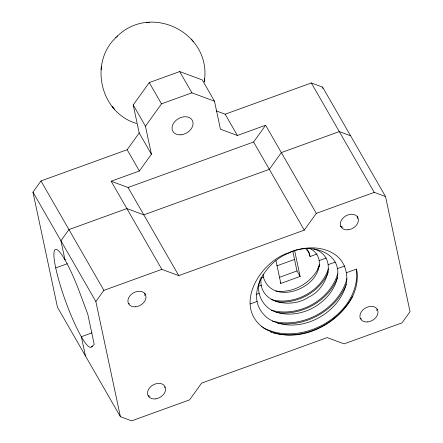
<?xml version="1.0" encoding="UTF-8"?>
<svg xmlns="http://www.w3.org/2000/svg" width="443" height="443" viewBox="0 0 443 443"><rect width="100%" height="100%" fill="white"/><g stroke="black" fill="none" stroke-linecap="round" stroke-linejoin="round"><path stroke-width="0.66" d="M116.193 37.278C88.716 62.745 100.417 112.937 136.472 123.453M204.395 80.582L204.212 82.06C212.551 32.976 150.022 1.683 115.767 37.694M261.065 278.215C258.136 304.064 291.959 308.81 308.633 297.131C327.255 289.041 339.15 256.602 313.688 248.855M101.048 69.568L101.237 68.05M101.275 67.674L101.458 66.201M204.433 80.211L204.622 78.693M261.149 277.562L261.248 276.903M259.642 281.161C255.439 294.44 264.166 309.253 277.517 312.559C300.077 318.81 326.037 305.454 335.301 284.229C347.766 253.845 311.296 240.831 288.626 253.23C264.161 262.134 242.077 299.634 268.657 318.833C295.769 335.207 334.221 317.188 344.837 288.786C349.616 276.476 345.573 260.977 334.039 253.922C320.067 245.045 301.866 246.878 287.28 253.246C258.634 263.286 232.492 308.123 265.379 329.11C296.721 345.701 337.439 325.893 352.772 296.051A59.528 43.962 -29.9 0 0 356.51 269.078L346.371 272.755M346.974 278.647C338.662 309.247 302.802 329.143 272.34 321.097M337.699 273.857C329.681 300.47 298.095 317.742 271.332 310.211M259.847 280.38L260.069 279.599M328.451 268.829C320.998 291.405 294.202 305.753 271.26 299.612M345.883 285.281L346.271 284.262M337.378 277.982C328.169 300.93 302.109 315.621 277.717 312.608M328.185 272.484L328.49 271.703M345.468 286.294C334.166 311.368 305.061 327.261 277.861 323.329M327.864 273.259C319.032 292.552 296.528 304.668 275.563 301.578M352.772 296.051C338.264 323.689 303.654 340.994 272.943 332.82M216.372 110.955L225.155 114.2L311.329 82.968L322.615 87.144L385.526 196.548L410.041 311.689L402.022 322.864L344.089 343.862L327.155 337.599L201.637 383.09L189.604 399.852L131.671 420.85L120.385 416.675L57.474 307.27L32.959 192.129L40.977 180.954L127.152 149.723L139.185 132.955L133.221 104.941L149.258 82.586L179.675 71.567L202.252 79.917L214.484 101.192L220.453 129.212L237.387 135.475L265.628 125.236L316.302 213.371L304.275 230.133L178.756 275.624L161.822 269.361L111.143 181.231L139.384 170.992L151.417 154.23L145.454 126.211L133.221 104.941M145.454 126.211L161.49 103.861L191.908 92.836L214.484 101.192M120.385 416.675L95.865 301.533L103.889 290.353L161.822 269.361M111.143 181.231L128.077 187.494L253.595 142.004L265.628 125.236M117.146 36.359L117.517 35.994M91.313 346.952L94.221 344.449L87.78 314.192L79.757 292.673A51.986 8.124 70.1 0 0 55.043 249.697A51.986 8.124 70.1 0 0 66.6 303.976A51.986 8.124 70.1 0 0 91.313 346.952L92.609 346.481M65.608 259.725L65.005 259.941L60.918 240.754L68.942 229.579L126.87 208.581L143.803 214.844L269.322 169.353L281.355 152.591L339.288 131.593L350.574 135.768M55.702 267.932L67.342 263.718M316.302 213.371L374.235 192.373L385.526 196.548M91.906 332.876L81.346 336.702L85.433 355.895M276.897 265.828L294.833 259.327M307.237 249.442L309.148 252.754L310.094 256.525L317.066 254M260.833 278.049L263.369 277.13L263.059 274.04M263.369 277.13C272.506 307.32 322.366 287.8 319.165 260.578L326.131 258.053M279.605 277.263L296.982 270.961L300.127 276.432L280.818 283.431L280.186 282.341M258.751 286.15L261.287 285.231M328.235 264.637L335.201 262.112M256.043 294.473L259.21 293.327M337.306 268.696L344.903 265.938M250.162 303.953L257.128 301.428M146.539 22.532L147.403 22.449M148.372 22.36L149.308 22.266M275.806 291.012C292.568 293.449 309.978 283.703 317.969 269.001A35.506 26.22 -29.9 0 0 319.602 264.692M277.213 312.536L276.21 312.365M270.623 332.067L271.775 332.455M309.352 248.246C314.419 250.367 318.423 255.074 319.165 260.578M263.181 327.632C301.461 348.364 361.233 314.104 356.51 269.078M261.265 326.413L262.212 327.034M305.869 248.822L308.699 252.272L310.094 256.525M191.298 39.15L192.395 40.446M192.511 40.584L193.619 41.886M112.051 106.37L113.159 107.677M113.275 107.815L114.372 109.105M311.329 82.968L374.235 192.373M253.595 142.004L304.275 230.133M225.155 114.2L237.387 135.475M179.675 71.567L191.908 92.836M149.258 82.586L161.49 103.861M139.185 132.955L151.417 154.23M127.152 149.723L139.384 170.992M128.077 187.494L178.756 275.624M40.977 180.954L103.889 290.353M32.959 192.129L95.865 301.533M322.615 87.144L322.903 88.495M294.545 250.206L300.127 276.432M292.829 251.463L296.982 270.961M275.95 260.567L280.818 283.431M319.42 265.174A35.794 25.362 -28.7 0 1 317.692 268.956M377.015 309.092A10.399 7.681 -29.9 0 1 376.799 310.709M361.549 319.038A10.399 7.681 -29.9 0 1 360.032 318.262M357.374 216.228A10.399 7.681 -29.9 0 1 357.185 218.593M342.793 227.187A10.399 7.681 -29.9 0 1 340.423 226.151M164.536 386.872A10.399 7.681 -29.9 0 1 164.386 387.697M149.989 396.286A10.399 7.681 -29.9 0 1 148.339 395.677M144.955 293.216A10.399 7.681 -29.9 0 1 144.772 295.581M129.522 303.909A10.399 7.681 -29.9 0 1 128.725 303.566M348.076 229.812A9.619 7.105 -29.9 0 0 357.761 217.391A9.619 7.105 -29.9 0 0 342.229 218.986A9.619 7.105 -29.9 0 0 348.076 229.812M367.69 321.923A9.619 7.105 -29.9 0 0 377.375 309.502A9.619 7.105 -29.9 0 0 361.842 311.097A9.619 7.105 -29.9 0 0 367.69 321.923M155.271 398.91A9.619 7.105 -29.9 0 0 164.957 386.49A9.619 7.105 -29.9 0 0 149.429 388.085A9.619 7.105 -29.9 0 0 155.271 398.91M135.663 306.794A9.619 7.105 -29.9 0 0 145.348 294.373A9.619 7.105 -29.9 0 0 129.816 295.974A9.619 7.105 -29.9 0 0 135.663 306.794M181.054 134.799A11.175 8.256 -29.9 0 0 192.312 120.363A11.175 8.256 -29.9 0 0 174.26 122.218A11.175 8.256 -29.9 0 0 181.054 134.799"/></g></svg>
